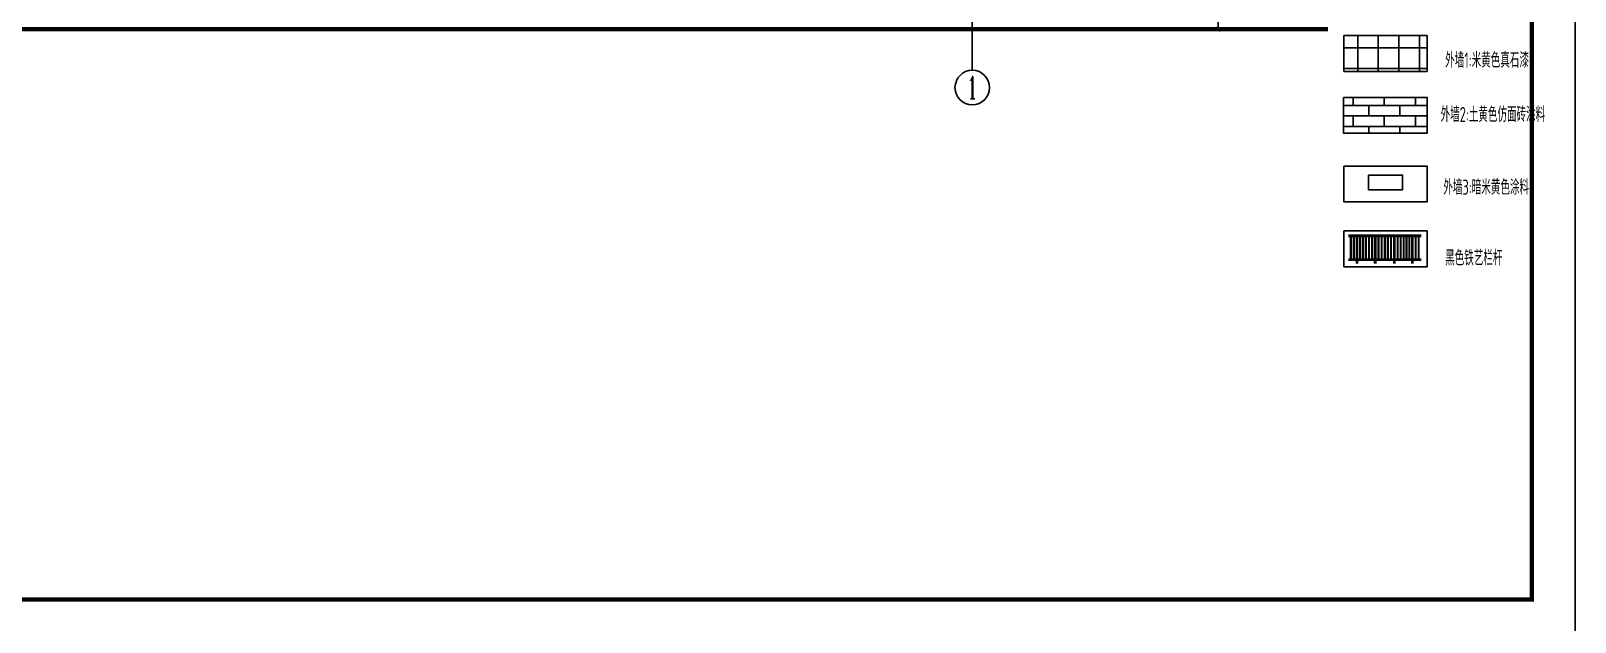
# Model space of a CAD drawing. Extents: x 115549 to 768939, y -502199 to 402497.
# Drawn here: x 205468 to 241145, y -52228 to -38573 of the extents above; entities that cross this region are included whole.
import ezdxf
from ezdxf.enums import TextEntityAlignment as Align

# ---------------------------------------------------------------- set-up
doc = ezdxf.new("R2010")
doc.units = 0
doc.header["$LTSCALE"] = 1000
doc.header["$MEASUREMENT"] = 0
for name, color, linetype in [('0-2', 147, 'Continuous'), ('A_ELE_2', 4, 'Continuous'), ('AXIS', 3, 'Continuous'), ('AXIS_TEXT', 7, 'Continuous'), ('k', 4, 'Continuous'), ('PUB_DIM', 3, 'Continuous'), ('PUB_TEXT', 7, 'Continuous'), ('PUB_TITLE', 4, 'Continuous'), ('s-立面', 142, 'Continuous'), ('填充', 8, 'Continuous'), ('看线', 163, 'Continuous')]:
    doc.layers.add(name, color=color, linetype=linetype)
doc.styles.add('_TCH_AXIS', font='COMPLEX', dxfattribs={"bigfont": 'GBCBIG'})
doc.styles.add('_TCH_DIM_T3', font='SIMPLEX', dxfattribs={"width": 0.705882, "bigfont": 'GBCBIG'})
doc.styles.add('COMPLEX', font='COMPLEX')
doc.styles.get("Standard").update_dxf_attribs({"font": 'gbenor.shx', "bigfont": 'gbcbig.shx'})
doc.dimstyles.new('_TCH_ARCH&&100', dxfattribs={"dimtxt": 297.5, "dimasz": 100, "dimexe": 250, "dimexo": 300, "dimgap": 100, "dimtad": 1, "dimdec": 0, "dimzin": 0, "dimdsep": 46, "dimtxsty": '_TCH_DIM_T3', "dimblk": 'ARCHTICK', "dimcen": 0.09, "dimclrt": 7, "dimazin": 2, "dimtfac": 1, "dimtdec": 0, "dimtix": 1, "dimtmove": 2, "dimatfit": 3, "dimfxl": 1, "dimtolj": 1, "dimtzin": 0, "dimarcsym": 0})

# ---------------------------------------------------------------- blocks, each defined once
blk = doc.blocks.new('_ArchTick')
at = {"color": 0, "linetype": 'ByBlock', "const_width": 0.4}
blk.add_lwpolyline([(-0.5, -0.5), (0.5, 0.5)], dxfattribs=at)
blk = doc.blocks.new('*D242')
at = {"layer": 'Defpoints', "color": 0, "transparency": 16777216}
for p in [(231811, 19467), (232901, 19467), (231811, -38533)]:
    blk.add_point(p, dxfattribs=at)
at = {"layer": 'PUB_DIM', "color": 0, "lineweight": -2, "transparency": 16777216}
for p, q in [((232111, 19467), (233151, 19467)), ((232901, -38533), (232901, 19467)), ((232111, -38533), (233151, -38533))]:
    blk.add_line(p, q, dxfattribs=at)
at = {"layer": 'PUB_DIM', "color": 0, "lineweight": -2, "transparency": 16777216, "xscale": 100, "yscale": 100, "zscale": 100}
for p, rotation in [((232901, 19467), 90), ((232901, -38533), 270)]:
    blk.add_blockref('_ArchTick', p, dxfattribs=dict(at, rotation=rotation))
at = {"layer": 'PUB_DIM', "color": 7, "transparency": 16777216, "insert": (232653, -9533), "char_height": 297.5, "attachment_point": 5, "rotation": 90, "style": '_TCH_DIM_T3'}
blk.add_mtext('\\A1;58000', dxfattribs=at)
blk = doc.blocks.new('_AXISO')
blk.add_circle((0, 0), 0.5)
at = {"layer": 'AXIS_TEXT', "style": 'COMPLEX', "width": 1.041667}
blk.add_attdef('A', text='', height=0.56, dxfattribs=at).set_placement((-0.25, -0.28), (0.25, -0.28), align=Align.FIT)

msp = doc.modelspace()

# ---------------------------------------------------------------- hatches: boundary and pattern name
at = {"layer": '填充', "ltscale": 0.2}
h = msp.add_hatch(dxfattribs=at)
h.set_pattern_fill('ANSI37', color=256, scale=300, angle=45, style=0)
h.set_pattern_definition([(90, (-2768539.3, -1290546.97), (-476.25, 9e-14), []), (180, (-2768539.3, -1290546.97), (-9e-14, -476.25), [])])
h.paths.add_polyline_path([(235804.5, -38680.5), (235804.5, -39508.7), (237723.4, -39508.7), (237723.4, -38680.5)])
at = {"layer": '看线'}
h = msp.add_hatch(dxfattribs=at)
h.set_pattern_fill('AR-BRSTD', color=32, scale=300)
h.set_pattern_definition([(0, (-419877.25, -66503.13), (0, 240.41565), []), (90, (-419877.25, -66503.13), (-360.5784, 240.41565), [240.41565, -240.41562])])
h.paths.add_polyline_path([(237723.4, -40938.4), (237723.4, -40110.2), (235796.1, -40110.2), (235796.1, -40938.4)])

# ---------------------------------------------------------------- linework, layer by layer
at = {"const_width": 100}
msp.add_lwpolyline([(187286.6, -38533), (235434.8, -38533)], dxfattribs=at)
at = {"layer": '0-2'}
for p, q in [((235959, -43324.1), (235959, -43846.2)), ((235971, -43324.1), (235971, -43846.2)), ((236028, -43324.1), (236028, -43846.2)), ((236040, -43324.1), (236040, -43846.2)), ((236175, -43324.1), (236175, -43846.2)), ((236187, -43324.1), (236187, -43846.2)), ((236241, -43324.1), (236241, -43846.2)), ((236253, -43324.1), (236253, -43846.2)), ((236307, -43324.1), (236307, -43846.2)), ((236319, -43324.1), (236319, -43846.2)), ((236376, -43324.1), (236376, -43846.2)), ((236388, -43324.1), (236388, -43846.2)), ((236445, -43324.1), (236445, -43846.2)), ((236457, -43324.1), (236457, -43846.2)), ((236598.1, -43324.1), (236598.1, -43846.2)), ((236610.1, -43324.1), (236610.1, -43846.2)), ((236670.1, -43324.1), (236670.1, -43846.2)), ((236682.1, -43324.1), (236682.1, -43846.2)), ((236742.1, -43324.1), (236742.1, -43846.2)), ((236754.1, -43324.1), (236754.1, -43846.2)), ((236814.1, -43324.1), (236814.1, -43846.2)), ((236826.1, -43324.1), (236826.1, -43846.2)), ((236886.1, -43324.1), (236886.1, -43846.2)), ((236898.1, -43324.1), (236898.1, -43846.2)), ((237039.2, -43324.1), (237039.2, -43846.2)), ((237051.2, -43324.1), (237051.2, -43846.2)), ((237108.2, -43324.1), (237108.2, -43846.2)), ((237120.2, -43324.1), (237120.2, -43846.2)), ((237177.2, -43324.1), (237177.2, -43846.2)), ((237189.2, -43324.1), (237189.2, -43846.2)), ((237243.2, -43324.1), (237243.2, -43846.2)), ((237255.2, -43324.1), (237255.2, -43846.2)), ((237309.2, -43324.1), (237309.2, -43846.2)), ((237321.2, -43324.1), (237321.2, -43846.2)), ((237456.2, -43324.1), (237456.2, -43846.2)), ((237468.2, -43324.1), (237468.2, -43846.2)), ((237525.2, -43324.1), (237525.2, -43846.2)), ((237537.2, -43324.1), (237537.2, -43846.2))]:
    msp.add_line(p, q, dxfattribs=at)
at = {"layer": 'A_ELE_2', "color": 151}
msp.add_lwpolyline([(236370, -41902.9), (237157.8, -41902.9), (237157.8, -42240.2), (236370, -42240.2)], close=True, dxfattribs=at)
at = {"layer": 'AXIS'}
msp.add_line((227218, -37263.6), (227218, -39482.6), dxfattribs=at)
at = {"layer": 'k'}
for points in [[(235804.5, -38680.5), (237723.4, -38680.5), (237723.4, -39508.7), (235804.5, -39508.7)], [(235796.1, -40110.2), (237723.4, -40110.2), (237723.4, -40938.4), (235796.1, -40938.4)], [(235804.5, -41693.5), (237723.4, -41693.5), (237723.4, -42521.7), (235804.5, -42521.7)], [(235804.5, -43193.5), (237723.4, -43193.5), (237723.4, -44021.7), (235804.5, -44021.7)]]:
    msp.add_lwpolyline(points, close=True, dxfattribs=at)
at = {"layer": 'PUB_TITLE'}
msp.add_lwpolyline([(181745.2, 31397.5), (181745.2, -52702.5), (241145.2, -52702.5), (241145.2, 31397.5)], close=True, dxfattribs=at)
at = {"layer": 'PUB_TITLE', "const_width": 100}
msp.add_lwpolyline([(182745.2, 28897.5), (182745.2, -51702.5), (240145.2, -51702.5), (240145.2, 28897.5)], close=True, dxfattribs=at)
at = {"layer": 's-立面'}
for p, q in [((237588.1, -43288.1), (235908.1, -43288.1)), ((237588.1, -43324.1), (235908.1, -43324.1)), ((236097, -43324.2), (236097, -43948.2)), ((236121, -43324.2), (236121, -43948.2)), ((236514.1, -43324.1), (236514.1, -43948.2)), ((236538.1, -43324.2), (236538.1, -43948.2)), ((236958.1, -43324.2), (236958.1, -43948.2)), ((236982.1, -43324.2), (236982.1, -43948.2)), ((237375.2, -43324.2), (237375.2, -43948.2)), ((237399.2, -43324.2), (237399.2, -43948.2)), ((235908.1, -43846.2), (236097, -43846.2)), ((235908.1, -43870.2), (236097, -43870.2)), ((236121, -43846.2), (236514.1, -43846.2)), ((236121, -43870.2), (236514.1, -43870.2)), ((236538.1, -43846.2), (236958.1, -43846.2)), ((236538.1, -43870.2), (236958.1, -43870.2)), ((237375.2, -43846.2), (236982.1, -43846.2)), ((237375.2, -43870.2), (236982.1, -43870.2)), ((237588.1, -43846.2), (237399.2, -43846.2)), ((237588.1, -43870.2), (237399.2, -43870.2))]:
    msp.add_line(p, q, dxfattribs=at)

# ---------------------------------------------------------------- block references
at = {"layer": 'AXIS'}
ref = msp.add_blockref('_AXISO', (227218, -39882.6), dxfattribs=dict(at, xscale=800, yscale=800, zscale=800))
ref.add_attrib('A', '1', dxfattribs={"layer": 'AXIS_TEXT', "height": 514.7, "style": '_TCH_AXIS'}).set_placement((227107.7, -40139.9), (227328.3, -40139.9), align=Align.FIT)

# ---------------------------------------------------------------- texts
at = {"layer": 'PUB_TEXT', "width": 0.7}
for s, p in [('外墙1:米黄色真石漆', (238143.1, -39422.2)), ('外墙2:土黄色仿面砖涂料', (238038, -40677.2)), ('外墙3:暗米黄色涂料', (238101.4, -42357.6)), ('黑色铁艺栏杆', (238143.1, -43990.9))]:
    msp.add_text(s, height=350, dxfattribs=at).set_placement(p)

# ---------------------------------------------------------------- dimensions: what is measured, and where the dimension line sits
at = {"layer": 'PUB_DIM'}
dim = msp.add_aligned_dim(p1=(231810.6, -38533), p2=(231810.6, 19467), distance=-1090.7, dimstyle='_TCH_ARCH&&100', dxfattribs=at)
dim.commit()
dim.dimension.update_dxf_attribs({"geometry": '*D242', "text_midpoint": (232652.5, -9533)})

doc.saveas('drawing.dxf')
